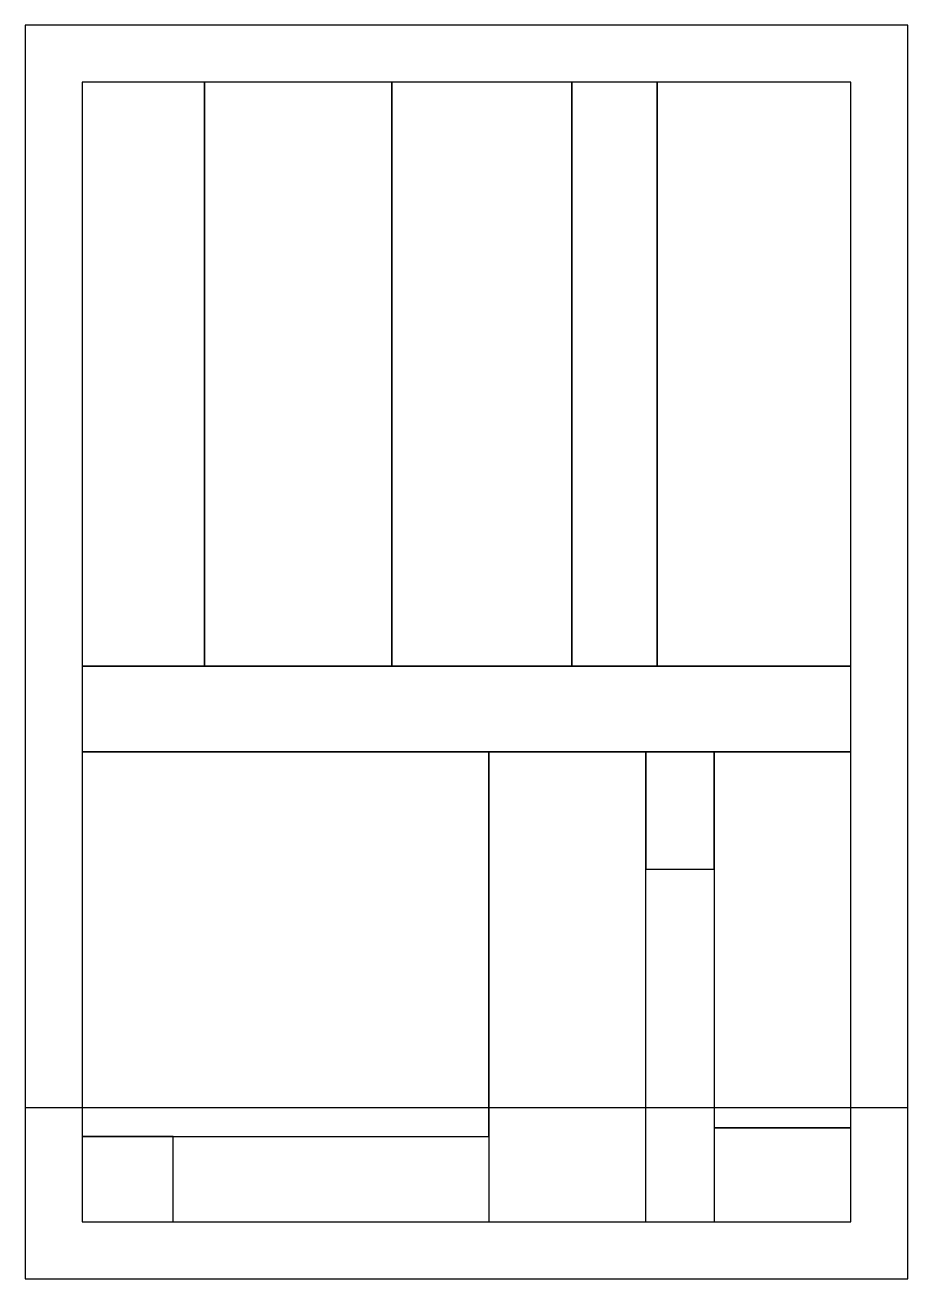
# Model space of a CAD drawing. Extents: x 0 to 15500, y 0 to 22000.
import ezdxf

# ---------------------------------------------------------------- set-up
doc = ezdxf.new("R2010")
doc.units = 0

msp = doc.modelspace()

# ---------------------------------------------------------------- linework, layer by layer
at = {"layer": 'A-BLDG-OUT'}
msp.add_lwpolyline([(1000, 1000), (14500, 1000), (14500, 21000), (1000, 21000)], close=True, dxfattribs=at)
at = {"layer": 'A-FLOOR-0-A-BLDG-OUT'}
msp.add_lwpolyline([(1000, 1000), (14500, 1000), (14500, 21000), (1000, 21000)], close=True, dxfattribs=at)
at = {"layer": 'A-FLOOR-0-A-PARKING'}
msp.add_lwpolyline([(0, 0), (15500, 0), (15500, 3000), (0, 3000)], close=True, dxfattribs=at)
at = {"layer": 'A-FLOOR-0-A-ROOM'}
for points in [[(1000, 10750), (3150, 10750), (3150, 21000), (1000, 21000)], [(3150, 10750), (6440, 10750), (6440, 21000), (3150, 21000)], [(6440, 10750), (9600, 10750), (9600, 21000), (6440, 21000)], [(9600, 10750), (11100, 10750), (11100, 21000), (9600, 21000)], [(11100, 10750), (14500, 10750), (14500, 21000), (11100, 21000)], [(1000, 9250), (14500, 9250), (14500, 10750), (1000, 10750)], [(1000, 2500), (8140, 2500), (8140, 9250), (1000, 9250)], [(8140, 1000), (10900, 1000), (10900, 9250), (8140, 9250)], [(10900, 7190), (12100, 7190), (12100, 9250), (10900, 9250)], [(12100, 2650), (14500, 2650), (14500, 9250), (12100, 9250)], [(12100, 1000), (14500, 1000), (14500, 2650), (12100, 2650)], [(1000, 1000), (2600, 1000), (2600, 2500), (1000, 2500)]]:
    msp.add_lwpolyline(points, close=True, dxfattribs=at)
at = {"layer": 'A-FLOOR-0-A-SETBACK'}
msp.add_lwpolyline([(1000, 1000), (14500, 1000), (14500, 21000), (1000, 21000)], close=True, dxfattribs=at)
at = {"layer": 'A-FLOOR-0-A-SITE'}
msp.add_lwpolyline([(0, 0), (15500, 0), (15500, 22000), (0, 22000)], close=True, dxfattribs=at)
at = {"layer": 'A-PARKING'}
msp.add_lwpolyline([(0, 0), (15500, 0), (15500, 3000), (0, 3000)], close=True, dxfattribs=at)
at = {"layer": 'A-ROOM'}
for points in [[(1000, 10750), (3150, 10750), (3150, 21000), (1000, 21000)], [(3150, 10750), (6440, 10750), (6440, 21000), (3150, 21000)], [(6440, 10750), (9600, 10750), (9600, 21000), (6440, 21000)], [(9600, 10750), (11100, 10750), (11100, 21000), (9600, 21000)], [(11100, 10750), (14500, 10750), (14500, 21000), (11100, 21000)], [(1000, 9250), (14500, 9250), (14500, 10750), (1000, 10750)], [(1000, 2500), (8140, 2500), (8140, 9250), (1000, 9250)], [(8140, 1000), (10900, 1000), (10900, 9250), (8140, 9250)], [(10900, 7190), (12100, 7190), (12100, 9250), (10900, 9250)], [(12100, 2650), (14500, 2650), (14500, 9250), (12100, 9250)], [(12100, 1000), (14500, 1000), (14500, 2650), (12100, 2650)], [(1000, 1000), (2600, 1000), (2600, 2500), (1000, 2500)]]:
    msp.add_lwpolyline(points, close=True, dxfattribs=at)
at = {"layer": 'A-SETBACK'}
msp.add_lwpolyline([(1000, 1000), (14500, 1000), (14500, 21000), (1000, 21000)], close=True, dxfattribs=at)
at = {"layer": 'A-SITE'}
msp.add_lwpolyline([(0, 0), (15500, 0), (15500, 22000), (0, 22000)], close=True, dxfattribs=at)

doc.saveas('drawing.dxf')
